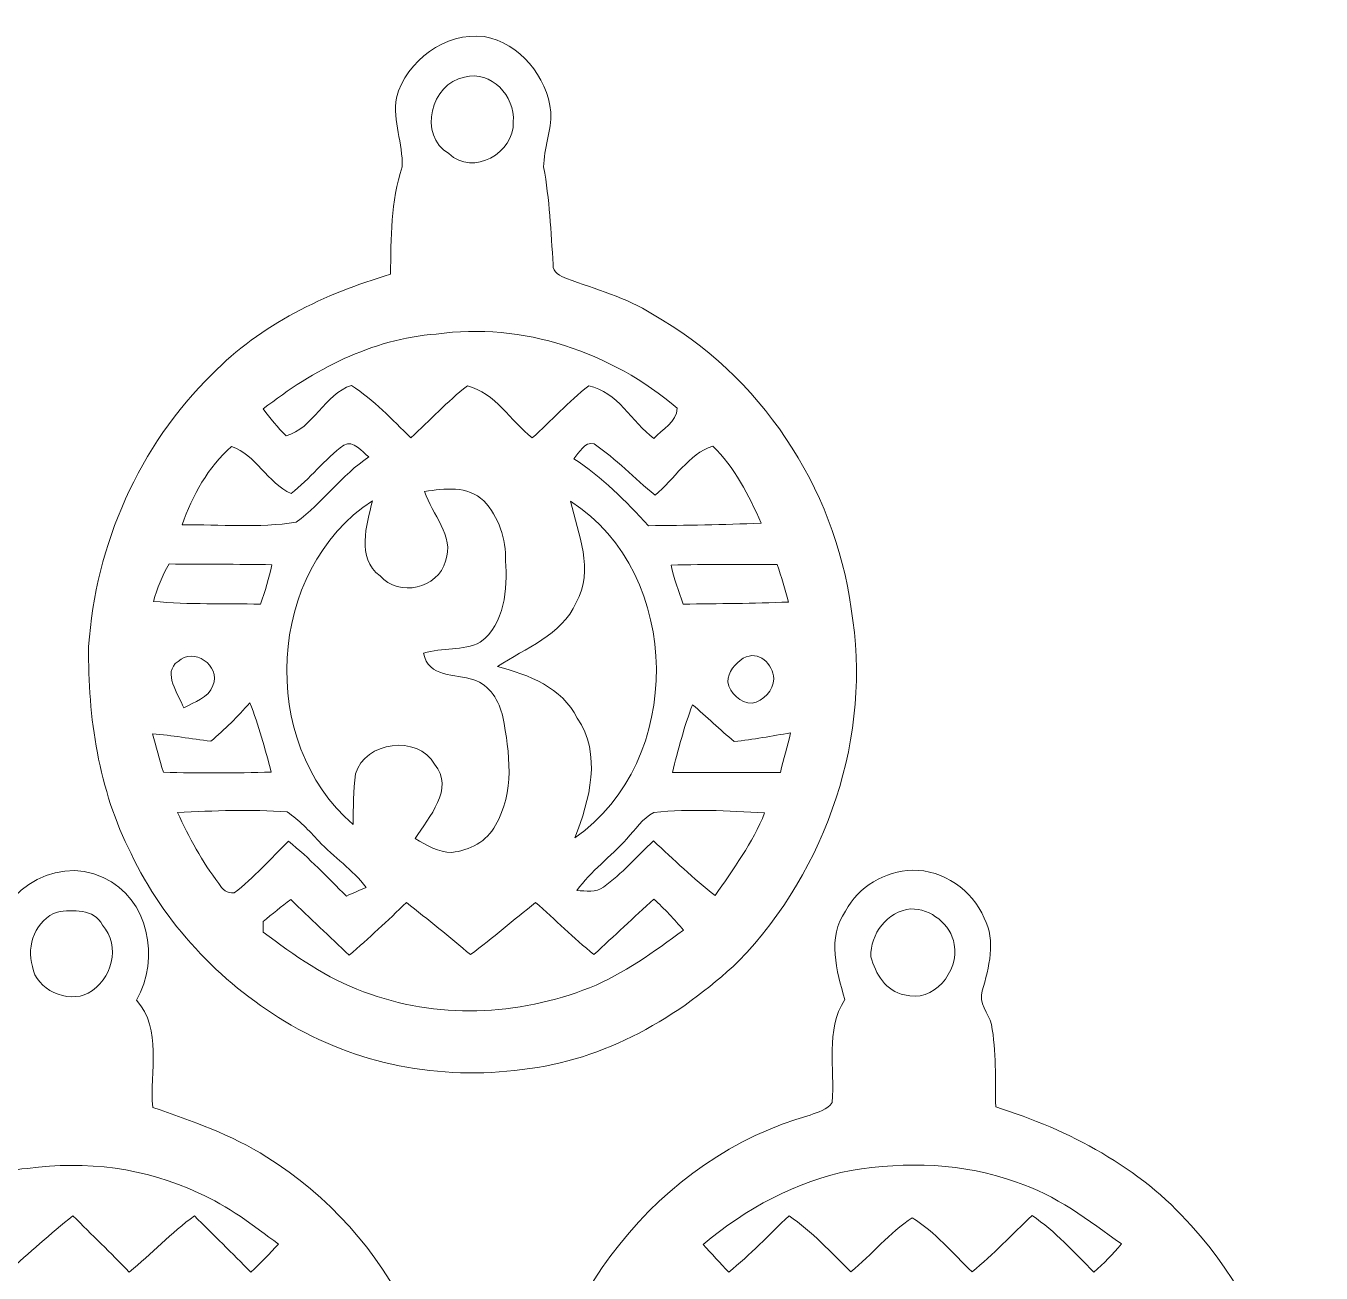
# Model space of a CAD drawing. Header units: centimetres. Extents: x -16.5 to 16.5, y -13.6 to 13.6.
# Drawn here: x 3.71 to 16.51, y 1.3 to 13.63 of the extents above; entities that cross this region are included whole.
import ezdxf

# ---------------------------------------------------------------- set-up
doc = ezdxf.new("R2010")
doc.units = ezdxf.units.CM
doc.header["$MEASUREMENT"] = 0
doc.layers.add('Layer 1', color=7, linetype='Continuous')

msp = doc.modelspace()

# ---------------------------------------------------------------- linework, layer by layer
at = {"layer": 'Layer 1', "color": 250, "lineweight": 9}
for points, knots in [([(-0.88752, 13.06163), (-0.73406, 13.40877), (-0.28885, 13.62572), (0.06922, 13.46662), (0.06922, 13.46662), (0.31052, 13.33609), (0.53241, 13.11279), (0.56557, 12.82739), (0.56557, 12.82739), (0.61002, 12.62313), (0.52465, 12.41817), (0.45692, 12.22802), (0.45692, 12.22802), (0.71939, 11.94297), (0.56416, 11.53234), (0.58604, 11.18874), (0.58604, 11.18874), (0.98256, 11.03492), (1.39848, 10.91533), (1.75267, 10.6705), (1.75267, 10.6705), (3.22552, 9.7554), (3.93143, 7.81089), (3.43966, 6.15601), (3.43966, 6.15601), (3.10416, 4.84826), (2.04689, 3.73877), (0.73244, 3.3987), (0.73244, 3.3987), (0.25372, 3.29569), (-0.24793, 3.21137), (-0.73476, 3.30909), (-0.73476, 3.30909), (-1.63576, 3.44667), (-2.46408, 3.94056), (-3.04687, 4.63624), (-3.04687, 4.63624), (-3.97961, 5.74114), (-4.2449, 7.35722), (-3.72667, 8.70518), (-3.72667, 8.70518), (-3.33685, 9.7681), (-2.47466, 10.66768), (-1.39411, 11.03069), (-1.39411, 11.03069), (-1.26852, 11.07761), (-1.13411, 11.10619), (-1.01875, 11.17709), (-1.01875, 11.17709), (-0.98982, 11.52987), (-1.00958, 11.89359), (-0.89634, 12.23366), (-0.89634, 12.23366), (-0.8847, 12.50848), (-1.05509, 12.80975), (-0.88752, 13.06163), (-0.88752, 13.06163), (-0.88752, 13.06163), (-0.88752, 13.06163), (-0.88752, 13.06163)], [0, 0, 0, 0, 0.0625, 0.0625, 0.0625, 0.0625, 0.125, 0.125, 0.125, 0.125, 0.1875, 0.1875, 0.1875, 0.1875, 0.25, 0.25, 0.25, 0.25, 0.3125, 0.3125, 0.3125, 0.3125, 0.375, 0.375, 0.375, 0.375, 0.4375, 0.4375, 0.4375, 0.4375, 0.5, 0.5, 0.5, 0.5, 0.5625, 0.5625, 0.5625, 0.5625, 0.625, 0.625, 0.625, 0.625, 0.6875, 0.6875, 0.6875, 0.6875, 0.75, 0.75, 0.75, 0.75, 0.8125, 0.8125, 0.8125, 0.8125, 0.875, 0.875, 0.875, 0.875, 1, 1, 1, 1]), ([(7.37172, 12.91594), (7.47332, 13.28459), (7.8522, 13.56469), (8.23814, 13.52095), (8.23814, 13.52095), (8.59409, 13.45392), (8.85903, 13.12584), (8.89783, 12.77377), (8.89783, 12.77377), (8.90524, 12.59032), (8.82834, 12.41464), (8.82658, 12.2319), (8.82658, 12.2319), (8.88444, 11.91334), (8.8996, 11.5902), (8.92006, 11.26776), (8.92006, 11.26776), (8.91372, 11.18944), (8.99238, 11.15416), (9.05341, 11.13053), (9.05341, 11.13053), (9.33951, 11.02152), (9.64185, 10.94567), (9.90185, 10.77704), (9.90185, 10.77704), (10.9623, 10.18402), (11.70313, 9.0696), (11.864, 7.86804), (11.864, 7.86804), (12.07778, 6.61568), (11.62587, 5.29558), (10.75275, 4.38471), (10.75275, 4.38471), (10.16466, 3.83332), (9.42876, 3.40293), (8.6149, 3.31685), (8.6149, 3.31685), (7.8074, 3.20361), (6.96496, 3.36906), (6.26752, 3.7924), (6.26752, 3.7924), (5.61982, 4.1861), (5.07795, 4.76254), (4.75093, 5.44869), (4.75093, 5.44869), (4.43025, 6.07699), (4.32301, 6.79559), (4.33148, 7.4948), (4.33148, 7.4948), (4.39956, 8.49845), (4.82819, 9.48094), (5.55209, 10.18544), (5.55209, 10.18544), (6.02904, 10.67862), (6.66299, 10.97989), (7.31315, 11.17251), (7.31315, 11.17251), (7.32092, 11.52811), (7.31457, 11.89253), (7.42957, 12.23331), (7.42957, 12.23331), (7.43663, 12.4612), (7.33326, 12.68698), (7.37172, 12.91594), (7.37172, 12.91594), (7.37172, 12.91594), (7.37172, 12.91594), (7.37172, 12.91594)], [0, 0, 0, 0, 0.05555556, 0.05555556, 0.05555556, 0.05555556, 0.11111111, 0.11111111, 0.11111111, 0.11111111, 0.16666667, 0.16666667, 0.16666667, 0.16666667, 0.22222222, 0.22222222, 0.22222222, 0.22222222, 0.27777778, 0.27777778, 0.27777778, 0.27777778, 0.33333333, 0.33333333, 0.33333333, 0.33333333, 0.38888889, 0.38888889, 0.38888889, 0.38888889, 0.44444444, 0.44444444, 0.44444444, 0.44444444, 0.5, 0.5, 0.5, 0.5, 0.55555556, 0.55555556, 0.55555556, 0.55555556, 0.61111111, 0.61111111, 0.61111111, 0.61111111, 0.66666667, 0.66666667, 0.66666667, 0.66666667, 0.72222222, 0.72222222, 0.72222222, 0.72222222, 0.77777778, 0.77777778, 0.77777778, 0.77777778, 0.83333333, 0.83333333, 0.83333333, 0.83333333, 0.88888889, 0.88888889, 0.88888889, 0.88888889, 1, 1, 1, 1]), ([(8.04587, 13.12019), (7.71074, 13.06057), (7.58374, 12.54375), (7.89065, 12.36384), (7.89065, 12.36384), (8.12913, 12.13559), (8.53942, 12.3716), (8.52671, 12.67816), (8.52671, 12.67816), (8.544, 12.93216), (8.31152, 13.18899), (8.04587, 13.12019), (8.04587, 13.12019), (8.04587, 13.12019), (8.04587, 13.12019), (8.04587, 13.12019)], [0, 0, 0, 0, 0.2, 0.2, 0.2, 0.2, 0.4, 0.4, 0.4, 0.4, 0.6, 0.6, 0.6, 0.6, 1, 1, 1, 1]), ([(7.76436, 10.58055), (7.12936, 10.53433), (6.5501, 10.22706), (6.05585, 9.84218), (6.05585, 9.84218), (6.12535, 9.74905), (6.19979, 9.65944), (6.28163, 9.57584), (6.28163, 9.57584), (6.55221, 9.64851), (6.66052, 9.99), (6.92827, 10.07466), (6.92827, 10.07466), (7.14841, 9.93144), (7.32691, 9.73741), (7.51565, 9.55643), (7.51565, 9.55643), (7.70297, 9.72612), (7.87337, 9.91521), (8.07304, 10.07078), (8.07304, 10.07078), (8.3461, 9.99882), (8.50273, 9.7233), (8.71369, 9.55537), (8.71369, 9.55537), (8.90136, 9.72471), (9.07105, 9.91485), (9.27213, 10.06937), (9.27213, 10.06937), (9.55259, 10.01399), (9.70146, 9.71307), (9.91595, 9.54867), (9.91595, 9.54867), (9.99603, 9.64286), (10.14138, 9.71236), (10.14631, 9.84818), (10.14631, 9.84818), (9.49755, 10.40275), (8.61844, 10.70367), (7.76436, 10.58055), (7.76436, 10.58055), (7.76436, 10.58055), (7.76436, 10.58055), (7.76436, 10.58055)], [0, 0, 0, 0, 0.08333333, 0.08333333, 0.08333333, 0.08333333, 0.16666667, 0.16666667, 0.16666667, 0.16666667, 0.25, 0.25, 0.25, 0.25, 0.33333333, 0.33333333, 0.33333333, 0.33333333, 0.41666667, 0.41666667, 0.41666667, 0.41666667, 0.5, 0.5, 0.5, 0.5, 0.58333333, 0.58333333, 0.58333333, 0.58333333, 0.66666667, 0.66666667, 0.66666667, 0.66666667, 0.75, 0.75, 0.75, 0.75, 0.83333333, 0.83333333, 0.83333333, 0.83333333, 1, 1, 1, 1]), ([(6.85172, 9.48447), (6.66157, 9.34406), (6.51799, 9.15003), (6.33137, 9.00575), (6.33137, 9.00575), (6.09925, 9.10946), (5.98283, 9.3938), (5.74259, 9.4693), (5.74259, 9.4693), (5.51328, 9.26962), (5.35453, 8.98599), (5.25682, 8.69812), (5.25682, 8.69812), (5.63111, 8.69918), (6.01246, 8.6639), (6.38288, 8.72282), (6.38288, 8.72282), (6.64182, 8.91226), (6.82914, 9.18954), (7.10114, 9.36805), (7.10114, 9.36805), (7.02811, 9.41779), (6.95015, 9.53738), (6.85172, 9.48447), (6.85172, 9.48447), (6.85172, 9.48447), (6.85172, 9.48447), (6.85172, 9.48447)], [0, 0, 0, 0, 0.125, 0.125, 0.125, 0.125, 0.25, 0.25, 0.25, 0.25, 0.375, 0.375, 0.375, 0.375, 0.5, 0.5, 0.5, 0.5, 0.625, 0.625, 0.625, 0.625, 0.75, 0.75, 0.75, 0.75, 1, 1, 1, 1]), ([(9.12432, 9.35041), (9.40161, 9.16697), (9.63867, 8.93343), (9.86093, 8.68789), (9.86093, 8.68789), (10.23169, 8.69177), (10.60282, 8.69495), (10.97359, 8.71435), (10.97359, 8.71435), (10.85576, 8.98775), (10.71324, 9.26715), (10.49663, 9.47529), (10.49663, 9.47529), (10.25567, 9.39274), (10.11739, 9.1465), (9.92724, 8.99093), (9.92724, 8.99093), (9.72157, 9.15356), (9.54342, 9.34935), (9.32541, 9.49575), (9.32541, 9.49575), (9.22875, 9.52504), (9.1797, 9.40685), (9.12432, 9.35041), (9.12432, 9.35041), (9.12432, 9.35041), (9.12432, 9.35041), (9.12432, 9.35041)], [0, 0, 0, 0, 0.125, 0.125, 0.125, 0.125, 0.25, 0.25, 0.25, 0.25, 0.375, 0.375, 0.375, 0.375, 0.5, 0.5, 0.5, 0.5, 0.625, 0.625, 0.625, 0.625, 0.75, 0.75, 0.75, 0.75, 1, 1, 1, 1]), ([(7.65006, 9.0255), (7.72485, 8.79796), (7.94745, 8.58947), (7.85784, 8.33935), (7.85784, 8.33935), (7.78552, 8.06771), (7.39359, 7.97846), (7.2112, 8.19154), (7.2112, 8.19154), (6.96884, 8.37463), (7.08032, 8.6886), (7.13465, 8.93378), (7.13465, 8.93378), (6.08584, 8.25151), (6.00223, 6.54159), (6.94344, 5.73691), (6.94344, 5.73691), (6.94838, 5.90307), (6.9445, 6.07099), (6.96743, 6.23538), (6.96743, 6.23538), (7.06374, 6.55747), (7.5788, 6.62697), (7.74954, 6.33134), (7.74954, 6.33134), (7.95204, 6.08722), (7.69063, 5.8124), (7.55728, 5.59756), (7.55728, 5.59756), (7.6677, 5.53018), (7.78729, 5.45962), (7.92099, 5.46068), (7.92099, 5.46068), (8.0935, 5.47903), (8.26883, 5.56969), (8.35067, 5.72844), (8.35067, 5.72844), (8.54224, 6.05441), (8.49143, 6.44634), (8.42335, 6.79912), (8.42335, 6.79912), (8.38772, 6.95434), (8.29564, 7.11486), (8.13548, 7.1653), (8.13548, 7.1653), (7.95168, 7.22492), (7.68463, 7.18612), (7.64089, 7.42742), (7.64089, 7.42742), (7.82292, 7.48704), (8.02894, 7.44859), (8.20074, 7.53678), (8.20074, 7.53678), (8.44558, 7.71529), (8.46709, 8.06595), (8.45086, 8.34005), (8.45086, 8.34005), (8.45615, 8.5556), (8.38242, 8.77503), (8.23496, 8.93343), (8.23496, 8.93343), (8.07515, 9.08547), (7.84726, 9.0576), (7.65006, 9.0255), (7.65006, 9.0255), (7.65006, 9.0255), (7.65006, 9.0255), (7.65006, 9.0255)], [0, 0, 0, 0, 0.05555556, 0.05555556, 0.05555556, 0.05555556, 0.11111111, 0.11111111, 0.11111111, 0.11111111, 0.16666667, 0.16666667, 0.16666667, 0.16666667, 0.22222222, 0.22222222, 0.22222222, 0.22222222, 0.27777778, 0.27777778, 0.27777778, 0.27777778, 0.33333333, 0.33333333, 0.33333333, 0.33333333, 0.38888889, 0.38888889, 0.38888889, 0.38888889, 0.44444444, 0.44444444, 0.44444444, 0.44444444, 0.5, 0.5, 0.5, 0.5, 0.55555556, 0.55555556, 0.55555556, 0.55555556, 0.61111111, 0.61111111, 0.61111111, 0.61111111, 0.66666667, 0.66666667, 0.66666667, 0.66666667, 0.72222222, 0.72222222, 0.72222222, 0.72222222, 0.77777778, 0.77777778, 0.77777778, 0.77777778, 0.83333333, 0.83333333, 0.83333333, 0.83333333, 0.88888889, 0.88888889, 0.88888889, 0.88888889, 1, 1, 1, 1]), ([(9.09221, 8.93025), (9.167, 8.60076), (9.32857, 8.2575), (9.14901, 7.92836), (9.14901, 7.92836), (9.00049, 7.6024), (8.64912, 7.48175), (8.37184, 7.29619), (8.37184, 7.29619), (8.67559, 7.21787), (9.01002, 7.0884), (9.15854, 6.78819), (9.15854, 6.78819), (9.40161, 6.43329), (9.28271, 5.97644), (9.13384, 5.60462), (9.13384, 5.60462), (10.22145, 6.35709), (10.20981, 8.20953), (9.09221, 8.93025), (9.09221, 8.93025), (9.09221, 8.93025), (9.09221, 8.93025), (9.09221, 8.93025)], [0, 0, 0, 0, 0.14285714, 0.14285714, 0.14285714, 0.14285714, 0.28571429, 0.28571429, 0.28571429, 0.28571429, 0.42857143, 0.42857143, 0.42857143, 0.42857143, 0.57142857, 0.57142857, 0.57142857, 0.57142857, 0.71428571, 0.71428571, 0.71428571, 0.71428571, 1, 1, 1, 1]), ([(5.12558, 8.31007), (5.05961, 8.1933), (5.00881, 8.06877), (4.97212, 7.94), (4.97212, 7.94), (5.32349, 7.90896), (5.67697, 7.91919), (6.02975, 7.91319), (6.02975, 7.91319), (6.07596, 8.04019), (6.11195, 8.17107), (6.14123, 8.30301), (6.14123, 8.30301), (5.80256, 8.30725), (5.46354, 8.30795), (5.12558, 8.31007), (5.12558, 8.31007), (5.12558, 8.31007), (5.12558, 8.31007), (5.12558, 8.31007)], [0, 0, 0, 0, 0.16666667, 0.16666667, 0.16666667, 0.16666667, 0.33333333, 0.33333333, 0.33333333, 0.33333333, 0.5, 0.5, 0.5, 0.5, 0.66666667, 0.66666667, 0.66666667, 0.66666667, 1, 1, 1, 1]), ([(10.08564, 8.29913), (10.11315, 8.16719), (10.16043, 8.0409), (10.20558, 7.9139), (10.20558, 7.9139), (10.55202, 7.91743), (10.89845, 7.91954), (11.24487, 7.93401), (11.24487, 7.93401), (11.21489, 8.05995), (11.17396, 8.18236), (11.13269, 8.30478), (11.13269, 8.30478), (10.78344, 8.30689), (10.43418, 8.30654), (10.08564, 8.29913), (10.08564, 8.29913), (10.08564, 8.29913), (10.08564, 8.29913), (10.08564, 8.29913)], [0, 0, 0, 0, 0.16666667, 0.16666667, 0.16666667, 0.16666667, 0.33333333, 0.33333333, 0.33333333, 0.33333333, 0.5, 0.5, 0.5, 0.5, 0.66666667, 0.66666667, 0.66666667, 0.66666667, 1, 1, 1, 1]), ([(5.21448, 7.34769), (5.05257, 7.2348), (5.22295, 7.02278), (5.27057, 6.88943), (5.27057, 6.88943), (5.37429, 6.94623), (5.51716, 6.98609), (5.5595, 7.10957), (5.5595, 7.10957), (5.64028, 7.30747), (5.36547, 7.49198), (5.21448, 7.34769), (5.21448, 7.34769), (5.21448, 7.34769), (5.21448, 7.34769), (5.21448, 7.34769)], [0, 0, 0, 0, 0.2, 0.2, 0.2, 0.2, 0.4, 0.4, 0.4, 0.4, 0.6, 0.6, 0.6, 0.6, 1, 1, 1, 1]), ([(10.79685, 7.37838), (10.71782, 7.32794), (10.64586, 7.24292), (10.64586, 7.14484), (10.64586, 7.14484), (10.66667, 7.03372), (10.76933, 6.93318), (10.88539, 6.93424), (10.88539, 6.93424), (10.99899, 6.9554), (11.0953, 7.06018), (11.09953, 7.17695), (11.09953, 7.17695), (11.09177, 7.31947), (10.9556, 7.46552), (10.79685, 7.37838), (10.79685, 7.37838), (10.79685, 7.37838), (10.79685, 7.37838), (10.79685, 7.37838)], [0, 0, 0, 0, 0.16666667, 0.16666667, 0.16666667, 0.16666667, 0.33333333, 0.33333333, 0.33333333, 0.33333333, 0.5, 0.5, 0.5, 0.5, 0.66666667, 0.66666667, 0.66666667, 0.66666667, 1, 1, 1, 1]), ([(5.53833, 6.55853), (5.34501, 6.58357), (5.15486, 6.61709), (4.96119, 6.63332), (4.96119, 6.63332), (4.99612, 6.50667), (5.03174, 6.37932), (5.07019, 6.25302), (5.07019, 6.25302), (5.42474, 6.24279), (5.78069, 6.24173), (6.13594, 6.25443), (6.13594, 6.25443), (6.07208, 6.4848), (6.01352, 6.71728), (5.92321, 6.93882), (5.92321, 6.93882), (5.80679, 6.80053), (5.67591, 6.6753), (5.53833, 6.55853), (5.53833, 6.55853), (5.53833, 6.55853), (5.53833, 6.55853), (5.53833, 6.55853)], [0, 0, 0, 0, 0.14285714, 0.14285714, 0.14285714, 0.14285714, 0.28571429, 0.28571429, 0.28571429, 0.28571429, 0.42857143, 0.42857143, 0.42857143, 0.42857143, 0.57142857, 0.57142857, 0.57142857, 0.57142857, 0.71428571, 0.71428571, 0.71428571, 0.71428571, 1, 1, 1, 1]), ([(10.29624, 6.91977), (10.21547, 6.70105), (10.15337, 6.47598), (10.09798, 6.24949), (10.09798, 6.24949), (10.45323, 6.25514), (10.80884, 6.24702), (11.16479, 6.24985), (11.16479, 6.24985), (11.1969, 6.38073), (11.23288, 6.5109), (11.26639, 6.64143), (11.26639, 6.64143), (11.08083, 6.61144), (10.89598, 6.57511), (10.709, 6.55641), (10.709, 6.55641), (10.56754, 6.67389), (10.43594, 6.80089), (10.29624, 6.91977), (10.29624, 6.91977), (10.29624, 6.91977), (10.29624, 6.91977), (10.29624, 6.91977)], [0, 0, 0, 0, 0.14285714, 0.14285714, 0.14285714, 0.14285714, 0.28571429, 0.28571429, 0.28571429, 0.28571429, 0.42857143, 0.42857143, 0.42857143, 0.42857143, 0.57142857, 0.57142857, 0.57142857, 0.57142857, 0.71428571, 0.71428571, 0.71428571, 0.71428571, 1, 1, 1, 1]), ([(5.20884, 5.85438), (5.3256, 5.60991), (5.45155, 5.3672), (5.61876, 5.15306), (5.61876, 5.15306), (5.64699, 5.09485), (5.70167, 5.05358), (5.76764, 5.06028), (5.76764, 5.06028), (5.96449, 5.21092), (6.12959, 5.39789), (6.30703, 5.5704), (6.30703, 5.5704), (6.51059, 5.40459), (6.69191, 5.21444), (6.87747, 5.02924), (6.87747, 5.02924), (6.94309, 5.05781), (7.00835, 5.08639), (7.07432, 5.11531), (7.07432, 5.11531), (6.93921, 5.28959), (6.7533, 5.41271), (6.60478, 5.57322), (6.60478, 5.57322), (6.50812, 5.67623), (6.41145, 5.78136), (6.29398, 5.86003), (6.29398, 5.86003), (5.93274, 5.89072), (5.56973, 5.87096), (5.20884, 5.85438), (5.20884, 5.85438), (5.20884, 5.85438), (5.20884, 5.85438), (5.20884, 5.85438)], [0, 0, 0, 0, 0.1, 0.1, 0.1, 0.1, 0.2, 0.2, 0.2, 0.2, 0.3, 0.3, 0.3, 0.3, 0.4, 0.4, 0.4, 0.4, 0.5, 0.5, 0.5, 0.5, 0.6, 0.6, 0.6, 0.6, 0.7, 0.7, 0.7, 0.7, 0.8, 0.8, 0.8, 0.8, 1, 1, 1, 1]), ([(9.9156, 5.85474), (9.802, 5.79794), (9.73356, 5.68434), (9.64678, 5.5958), (9.64678, 5.5958), (9.49156, 5.41623), (9.29083, 5.279), (9.15536, 5.08286), (9.15536, 5.08286), (9.2425, 5.0818), (9.34233, 5.05922), (9.41783, 5.11743), (9.41783, 5.11743), (9.60057, 5.24796), (9.74591, 5.42294), (9.91137, 5.57357), (9.91137, 5.57357), (10.11281, 5.3926), (10.30542, 5.20069), (10.51956, 5.03382), (10.51956, 5.03382), (10.69877, 5.29594), (10.89386, 5.55417), (11.00957, 5.85227), (11.00957, 5.85227), (10.64515, 5.87061), (10.2786, 5.89354), (9.9156, 5.85474), (9.9156, 5.85474), (9.9156, 5.85474), (9.9156, 5.85474), (9.9156, 5.85474)], [0, 0, 0, 0, 0.11111111, 0.11111111, 0.11111111, 0.11111111, 0.22222222, 0.22222222, 0.22222222, 0.22222222, 0.33333333, 0.33333333, 0.33333333, 0.33333333, 0.44444444, 0.44444444, 0.44444444, 0.44444444, 0.55555556, 0.55555556, 0.55555556, 0.55555556, 0.66666667, 0.66666667, 0.66666667, 0.66666667, 0.77777778, 0.77777778, 0.77777778, 0.77777778, 1, 1, 1, 1]), ([(3.38215, 4.49725), (3.37369, 5.03171), (3.9847, 5.45151), (4.47471, 5.21127), (4.47471, 5.21127), (4.93085, 5.00595), (5.03774, 4.40976), (4.80421, 4.00089), (4.80421, 4.00089), (5.0635, 3.71549), (4.93191, 3.29216), (4.96471, 2.94185), (4.96471, 2.94185), (5.351, 2.80427), (5.74506, 2.67586), (6.09113, 2.45008), (6.09113, 2.45008), (7.3121, 1.69549), (8.02682, 0.24098), (7.93722, -1.18495), (7.93722, -1.18495), (7.89277, -2.65215), (6.95826, -4.06502), (5.60853, -4.65381), (5.60853, -4.65381), (5.05292, -4.89652), (4.43837, -4.99248), (3.83441, -4.95085), (3.83441, -4.95085), (2.5951, -4.83302), (1.45281, -4.04244), (0.87214, -2.94672), (0.87214, -2.94672), (0.29782, -1.89156), (0.20786, -0.57429), (0.65835, 0.54226), (0.65835, 0.54226), (0.95892, 1.30002), (1.48174, 1.97771), (2.176, 2.41304), (2.176, 2.41304), (2.5249, 2.66704), (2.94541, 2.78381), (3.33806, 2.94785), (3.33806, 2.94785), (3.38744, 3.26394), (3.37086, 3.5899), (3.44742, 3.90211), (3.44742, 3.90211), (3.51832, 4.10178), (3.37404, 4.29616), (3.38215, 4.49725), (3.38215, 4.49725), (3.38215, 4.49725), (3.38215, 4.49725), (3.38215, 4.49725)], [0, 0, 0, 0, 0.06666667, 0.06666667, 0.06666667, 0.06666667, 0.13333333, 0.13333333, 0.13333333, 0.13333333, 0.2, 0.2, 0.2, 0.2, 0.26666667, 0.26666667, 0.26666667, 0.26666667, 0.33333333, 0.33333333, 0.33333333, 0.33333333, 0.4, 0.4, 0.4, 0.4, 0.46666667, 0.46666667, 0.46666667, 0.46666667, 0.53333333, 0.53333333, 0.53333333, 0.53333333, 0.6, 0.6, 0.6, 0.6, 0.66666667, 0.66666667, 0.66666667, 0.66666667, 0.73333333, 0.73333333, 0.73333333, 0.73333333, 0.8, 0.8, 0.8, 0.8, 0.86666667, 0.86666667, 0.86666667, 0.86666667, 1, 1, 1, 1]), ([(11.80932, 4.88142), (11.93561, 5.12343), (12.19949, 5.27547), (12.46936, 5.285), (12.46936, 5.285), (12.77522, 5.28888), (13.06027, 5.09097), (13.17774, 4.81192), (13.17774, 4.81192), (13.29769, 4.58685), (13.22501, 4.32156), (13.1594, 4.09296), (13.1594, 4.09296), (13.11777, 3.97231), (13.22431, 3.87354), (13.25006, 3.76206), (13.25006, 3.76206), (13.2998, 3.49359), (13.28605, 3.21807), (13.29275, 2.94573), (13.29275, 2.94573), (14.01735, 2.71854), (14.71726, 2.35165), (15.2228, 1.77416), (15.2228, 1.77416), (16.19576, 0.71371), (16.50655, -0.87732), (16.0677, -2.23975), (16.0677, -2.23975), (15.71069, -3.33971), (14.87108, -4.3035), (13.77429, -4.70426), (13.77429, -4.70426), (13.13435, -4.94168), (12.42315, -5.04292), (11.75287, -4.87959), (11.75287, -4.87959), (10.2398, -4.57831), (9.03083, -3.25893), (8.76343, -1.75398), (8.76343, -1.75398), (8.68969, -1.34546), (8.6911, -0.92742), (8.70627, -0.51467), (8.70627, -0.51467), (8.86714, 1.01392), (9.95264, 2.44761), (11.45866, 2.86494), (11.45866, 2.86494), (11.5345, 2.89705), (11.62728, 2.9168), (11.67667, 2.98877), (11.67667, 2.98877), (11.7056, 3.32849), (11.60576, 3.70138), (11.80085, 4.00724), (11.80085, 4.00724), (11.72183, 4.28734), (11.6234, 4.62248), (11.80932, 4.88142), (11.80932, 4.88142), (11.80932, 4.88142), (11.80932, 4.88142), (11.80932, 4.88142)], [0, 0, 0, 0, 0.05882353, 0.05882353, 0.05882353, 0.05882353, 0.11764706, 0.11764706, 0.11764706, 0.11764706, 0.17647059, 0.17647059, 0.17647059, 0.17647059, 0.23529412, 0.23529412, 0.23529412, 0.23529412, 0.29411765, 0.29411765, 0.29411765, 0.29411765, 0.35294118, 0.35294118, 0.35294118, 0.35294118, 0.41176471, 0.41176471, 0.41176471, 0.41176471, 0.47058824, 0.47058824, 0.47058824, 0.47058824, 0.52941176, 0.52941176, 0.52941176, 0.52941176, 0.58823529, 0.58823529, 0.58823529, 0.58823529, 0.64705882, 0.64705882, 0.64705882, 0.64705882, 0.70588235, 0.70588235, 0.70588235, 0.70588235, 0.76470588, 0.76470588, 0.76470588, 0.76470588, 0.82352941, 0.82352941, 0.82352941, 0.82352941, 0.88235294, 0.88235294, 0.88235294, 0.88235294, 1, 1, 1, 1]), ([(6.05515, 4.77806), (6.0555, 4.75195), (6.05656, 4.69974), (6.05691, 4.67364), (6.05691, 4.67364), (6.36489, 4.44362), (6.68274, 4.21538), (7.04822, 4.08485), (7.04822, 4.08485), (7.76083, 3.8118), (8.57539, 3.8432), (9.2806, 4.12436), (9.2806, 4.12436), (9.62032, 4.25877), (9.91489, 4.47961), (10.2084, 4.69198), (10.2084, 4.69198), (10.11881, 4.80205), (10.0179, 4.90224), (9.9163, 5.00031), (9.9163, 5.00031), (9.71663, 4.81969), (9.52225, 4.63342), (9.32364, 4.45209), (9.32364, 4.45209), (9.12044, 4.61155), (8.94264, 4.80064), (8.74473, 4.96574), (8.74473, 4.96574), (8.53306, 4.79217), (8.3221, 4.61754), (8.10514, 4.45068), (8.10514, 4.45068), (7.89559, 4.6246), (7.68569, 4.79781), (7.47049, 4.96468), (7.47049, 4.96468), (7.28564, 4.78794), (7.10078, 4.61119), (6.90605, 4.44539), (6.90605, 4.44539), (6.71343, 4.62954), (6.51799, 4.81051), (6.32749, 4.99643), (6.32749, 4.99643), (6.23507, 4.92517), (6.14475, 4.85179), (6.05515, 4.77806)], [0, 0, 0, 0, 0.07692308, 0.07692308, 0.07692308, 0.07692308, 0.15384615, 0.15384615, 0.15384615, 0.15384615, 0.23076923, 0.23076923, 0.23076923, 0.23076923, 0.30769231, 0.30769231, 0.30769231, 0.30769231, 0.38461538, 0.38461538, 0.38461538, 0.38461538, 0.46153846, 0.46153846, 0.46153846, 0.46153846, 0.53846154, 0.53846154, 0.53846154, 0.53846154, 0.61538462, 0.61538462, 0.61538462, 0.61538462, 0.69230769, 0.69230769, 0.69230769, 0.69230769, 0.76923077, 0.76923077, 0.76923077, 0.76923077, 0.84615385, 0.84615385, 0.84615385, 0.84615385, 1, 1, 1, 1]), ([(4.0228, 4.87119), (3.81219, 4.79922), (3.712, 4.54064), (3.77656, 4.33391), (3.77656, 4.33391), (3.81007, 4.10566), (4.12475, 3.96244), (4.32795, 4.07144), (4.32795, 4.07144), (4.55937, 4.19915), (4.65639, 4.53429), (4.46731, 4.74102), (4.46731, 4.74102), (4.38651, 4.90682), (4.17237, 4.89447), (4.0228, 4.87119), (4.0228, 4.87119), (4.0228, 4.87119), (4.0228, 4.87119), (4.0228, 4.87119)], [0, 0, 0, 0, 0.16666667, 0.16666667, 0.16666667, 0.16666667, 0.33333333, 0.33333333, 0.33333333, 0.33333333, 0.5, 0.5, 0.5, 0.5, 0.66666667, 0.66666667, 0.66666667, 0.66666667, 1, 1, 1, 1]), ([(12.45208, 4.90259), (12.22277, 4.8786), (12.05062, 4.65388), (12.05979, 4.42987), (12.05979, 4.42987), (12.10248, 4.26371), (12.20937, 4.08732), (12.39105, 4.05345), (12.39105, 4.05345), (12.67327, 3.96984), (12.93397, 4.2817), (12.88247, 4.55228), (12.88247, 4.55228), (12.8486, 4.75054), (12.65105, 4.90612), (12.45208, 4.90259), (12.45208, 4.90259), (12.45208, 4.90259), (12.45208, 4.90259), (12.45208, 4.90259)], [0, 0, 0, 0, 0.16666667, 0.16666667, 0.16666667, 0.16666667, 0.33333333, 0.33333333, 0.33333333, 0.33333333, 0.5, 0.5, 0.5, 0.5, 0.66666667, 0.66666667, 0.66666667, 0.66666667, 1, 1, 1, 1]), ([(3.72823, 2.33931), (3.11616, 2.28357), (2.57076, 1.9643), (2.08675, 1.60623), (2.08675, 1.60623), (2.16472, 1.50569), (2.2448, 1.40762), (2.32523, 1.30814), (2.32523, 1.30814), (2.55101, 1.48735), (2.74468, 1.70395), (2.97822, 1.87329), (2.97822, 1.87329), (3.16414, 1.69019), (3.34934, 1.50604), (3.53032, 1.31766), (3.53032, 1.31766), (3.74551, 1.50216), (3.95471, 1.69407), (4.17696, 1.87082), (4.17696, 1.87082), (4.36111, 1.68455), (4.55055, 1.50357), (4.73294, 1.31519), (4.73294, 1.31519), (4.95519, 1.49123), (5.14604, 1.70431), (5.37676, 1.87046), (5.37676, 1.87046), (5.56161, 1.68349), (5.75141, 1.50146), (5.93485, 1.31272), (5.93485, 1.31272), (6.02869, 1.40268), (6.11865, 1.49652), (6.2072, 1.59177), (6.2072, 1.59177), (5.95531, 1.77451), (5.70766, 1.97171), (5.41945, 2.09483), (5.41945, 2.09483), (4.89698, 2.34636), (4.29973, 2.41621), (3.72823, 2.33931), (3.72823, 2.33931), (3.72823, 2.33931), (3.72823, 2.33931), (3.72823, 2.33931)], [0, 0, 0, 0, 0.07692308, 0.07692308, 0.07692308, 0.07692308, 0.15384615, 0.15384615, 0.15384615, 0.15384615, 0.23076923, 0.23076923, 0.23076923, 0.23076923, 0.30769231, 0.30769231, 0.30769231, 0.30769231, 0.38461538, 0.38461538, 0.38461538, 0.38461538, 0.46153846, 0.46153846, 0.46153846, 0.46153846, 0.53846154, 0.53846154, 0.53846154, 0.53846154, 0.61538462, 0.61538462, 0.61538462, 0.61538462, 0.69230769, 0.69230769, 0.69230769, 0.69230769, 0.76923077, 0.76923077, 0.76923077, 0.76923077, 0.84615385, 0.84615385, 0.84615385, 0.84615385, 1, 1, 1, 1]), ([(11.86435, 2.3192), (11.32072, 2.21336), (10.8226, 1.94067), (10.40138, 1.58683), (10.40138, 1.58683), (10.4864, 1.49581), (10.57036, 1.40444), (10.65502, 1.31237), (10.65502, 1.31237), (10.86528, 1.48558), (11.05437, 1.68208), (11.25052, 1.87082), (11.25052, 1.87082), (11.47876, 1.71489), (11.66609, 1.51028), (11.86082, 1.31625), (11.86082, 1.31625), (12.06826, 1.48911), (12.24288, 1.70042), (12.4676, 1.85177), (12.4676, 1.85177), (12.69479, 1.71101), (12.86695, 1.49934), (13.05886, 1.3166), (13.05886, 1.3166), (13.26805, 1.48946), (13.45608, 1.6849), (13.65082, 1.87293), (13.65082, 1.87293), (13.88153, 1.71877), (14.06533, 1.50887), (14.26112, 1.31449), (14.26112, 1.31449), (14.3592, 1.39951), (14.45092, 1.49229), (14.53453, 1.59212), (14.53453, 1.59212), (14.20891, 1.82531), (13.88541, 2.08001), (13.49842, 2.20172), (13.49842, 2.20172), (12.97807, 2.39469), (12.40728, 2.40774), (11.86435, 2.3192), (11.86435, 2.3192), (11.86435, 2.3192), (11.86435, 2.3192), (11.86435, 2.3192)], [0, 0, 0, 0, 0.07692308, 0.07692308, 0.07692308, 0.07692308, 0.15384615, 0.15384615, 0.15384615, 0.15384615, 0.23076923, 0.23076923, 0.23076923, 0.23076923, 0.30769231, 0.30769231, 0.30769231, 0.30769231, 0.38461538, 0.38461538, 0.38461538, 0.38461538, 0.46153846, 0.46153846, 0.46153846, 0.46153846, 0.53846154, 0.53846154, 0.53846154, 0.53846154, 0.61538462, 0.61538462, 0.61538462, 0.61538462, 0.69230769, 0.69230769, 0.69230769, 0.69230769, 0.76923077, 0.76923077, 0.76923077, 0.76923077, 0.84615385, 0.84615385, 0.84615385, 0.84615385, 1, 1, 1, 1])]:
    msp.add_open_spline(points, degree=3, knots=knots, dxfattribs=at)

doc.saveas('drawing.dxf')
